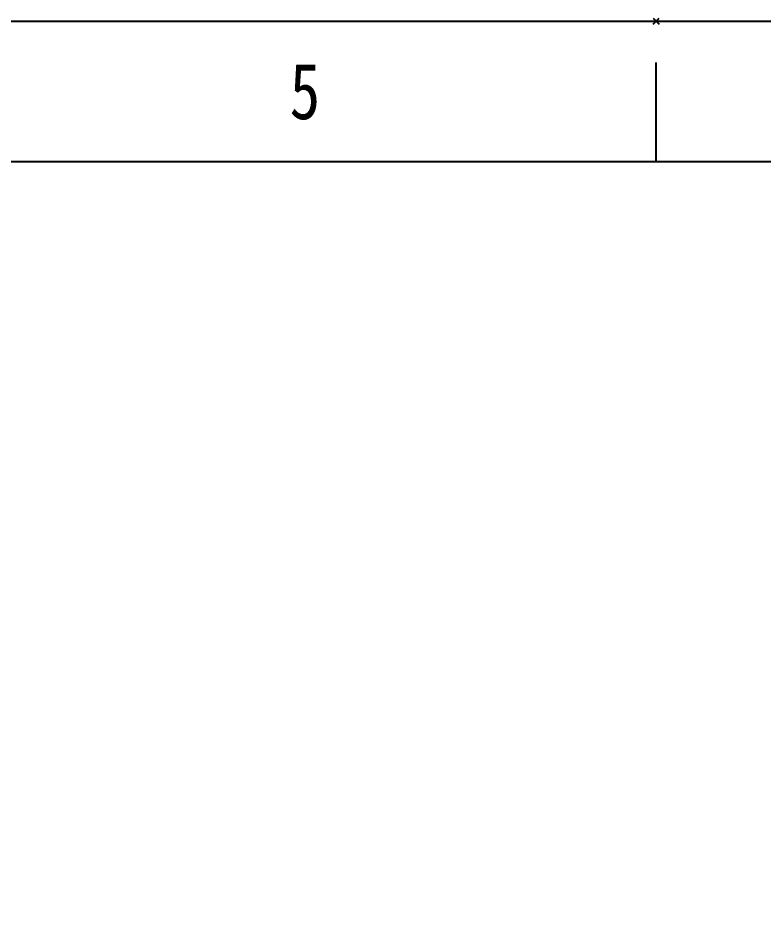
# Model space of a CAD drawing. Header units: millimetres. Extents: x 1241 to 1836, y -3 to 418.
# Drawn here: x 1545.2 to 1620.2, y 325.5 to 417.7 of the extents above; entities that cross this region are included whole.
import ezdxf

# ---------------------------------------------------------------- set-up
doc = ezdxf.new("R2010")
doc.units = ezdxf.units.MM
doc.header["$LTSCALE"] = 32.67
doc.header["$PDMODE"] = 3
doc.header["$PDSIZE"] = 0.3
doc.layers.get('0').update_dxf_attribs({"linetype": 'CONTINUOUS'})
doc.styles.get("Standard").update_dxf_attribs({"font": 'txt', "width": 0.8})

msp = doc.modelspace()

# ---------------------------------------------------------------- linework, layer by layer
for p, q in [((1609.362, 403.217), (1609.362, 413.217)), ((1821.483, 403.217), (1255.827, 403.217))]:
    msp.add_line(p, q)
msp.add_lwpolyline([(1241.685, 417.358), (1835.625, 417.358), (1835.625, -2.642), (1241.685, -2.642)], close=True)
msp.add_point((1609.362, 417.358))

# ---------------------------------------------------------------- texts
at = {"insert": (1574.009, 410.288), "char_height": 5.657, "attachment_point": 5}
msp.add_mtext_dynamic_manual_height_columns('5', width=50, gutter_width=12.5, heights=[0], dxfattribs=at)

doc.saveas('drawing.dxf')
